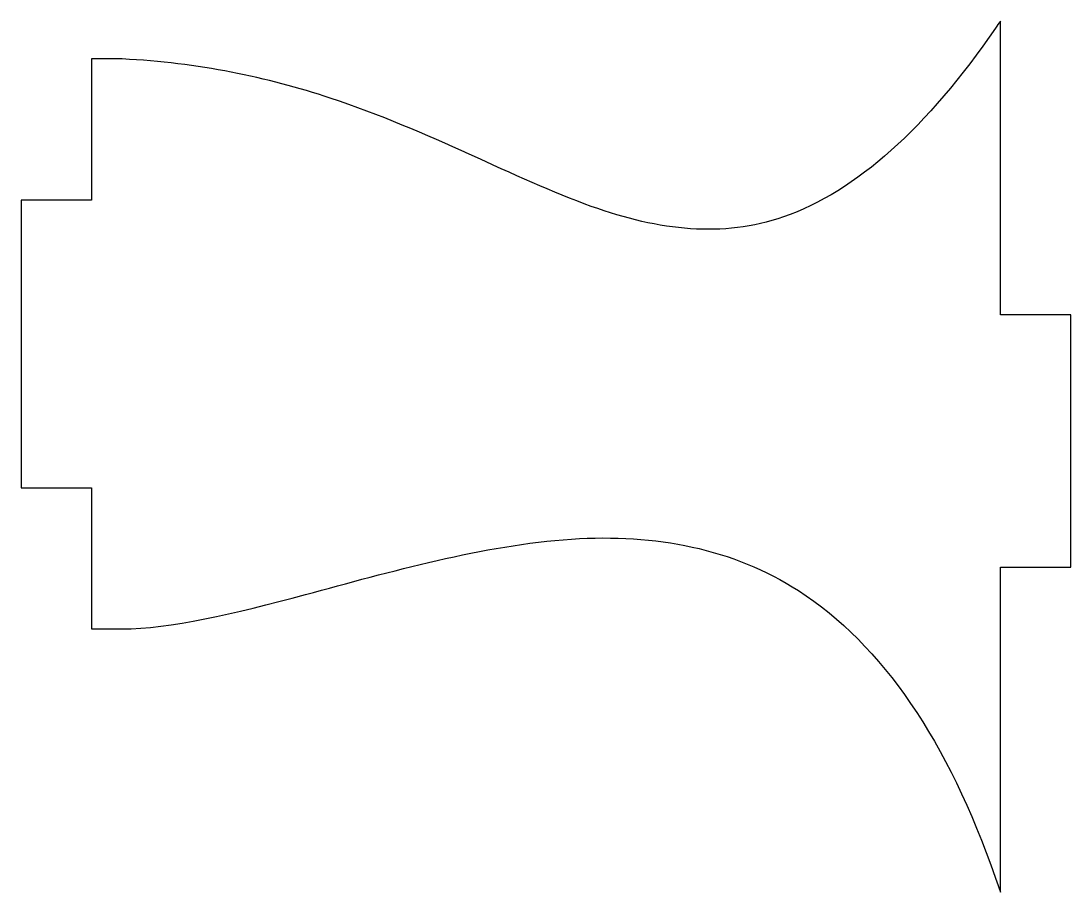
# Model space of a CAD drawing. Header units: millimetres. Extents: x -14.9 to 14.9, y -12.4 to 12.2.
import ezdxf

# ---------------------------------------------------------------- set-up
doc = ezdxf.new("R2010")
doc.units = ezdxf.units.MM
doc.layers.get('0').update_dxf_attribs({"linetype": 'CONTINUOUS'})

msp = doc.modelspace()

# ---------------------------------------------------------------- linework, layer by layer
for p, q in [((12.875, 3.913), (12.875, 12.241)), ((-12.008, 11.166), (-12.875, 11.166)), ((-12.875, 11.166), (-12.875, 7.166)), ((-12.875, 7.166), (-14.875, 7.166)), ((-14.875, 7.166), (-14.875, -0.984)), ((14.875, 3.913), (12.875, 3.913)), ((14.875, -3.237), (14.875, 3.913)), ((-14.875, -0.984), (-12.875, -0.984)), ((-12.875, -0.984), (-12.875, -4.984)), ((12.875, -12.442), (12.875, -3.237)), ((12.875, -3.237), (14.875, -3.237)), ((-12.875, -4.984), (-12.01, -4.984))]:
    msp.add_line(p, q)
for points, knots in [([(12.875, 12.241), (12.829, 12.175), (12.784, 12.109), (12.738, 12.042), (10.798, 9.22), (8.802, 7.407), (6.725, 6.69), (5.009, 6.098), (3.233, 6.29), (1.284, 6.988), (-0.894, 7.769), (-3.29, 9.124), (-6.113, 10.057), (-7.895, 10.647), (-9.851, 11.058), (-12.006, 11.166), (-12.007, 11.166), (-12.007, 11.166), (-12.008, 11.166)], [-1.007032, -1.007032, -1.007032, -1.007032, -1, -1, -1, -0.699943, -0.699943, -0.699943, -0.45196, -0.45196, -0.45196, -0.174926, -0.174926, -0.174926, 0, 0, 0, 0.000051, 0.000051, 0.000051, 0.000051]), ([(-12.01, -4.984), (-10.655, -4.984), (-8.86, -4.563), (-6.812, -4.011), (-4.439, -3.371), (-1.76, -2.604), (0.722, -2.441), (3.114, -2.283), (5.304, -2.711), (7.151, -3.9), (9.537, -5.434), (11.386, -8.183), (12.729, -12.025), (12.778, -12.164), (12.826, -12.303), (12.875, -12.442)], [0, 0, 0, 0, 0.211975, 0.211975, 0.211975, 0.457657, 0.457657, 0.457657, 0.694351, 0.694351, 0.694351, 1, 1, 1, 1.011029, 1.011029, 1.011029, 1.011029])]:
    msp.add_open_spline(points, degree=3, knots=knots)

doc.saveas('drawing.dxf')
